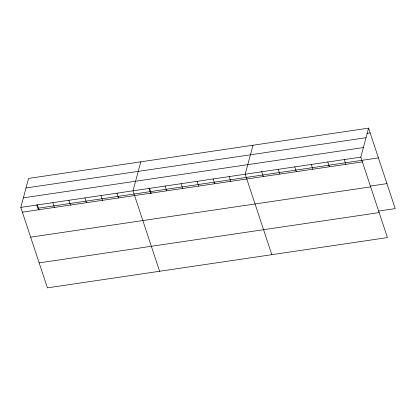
<?xml version="1.0" encoding="UTF-8"?>
<svg xmlns="http://www.w3.org/2000/svg" width="416" height="416" viewBox="0 0 416 416"><rect width="100%" height="100%" fill="white"/><g stroke="black" fill="none" stroke-linecap="round" stroke-linejoin="round"><path stroke-width="0.62" d="M368.592 128.138L360.818 157.123L387.426 237.583L47.408 287.862L20.8 207.397L28.574 178.417L368.592 128.138L395.2 208.603L378.685 211.042M140.78 161.824L133.006 190.809L159.614 271.268M252.985 145.236L245.211 174.216L271.82 254.675M366.995 133.385L370.167 132.917M26.005 187.98L366.023 137.706M23.364 197.834L363.381 147.56M20.8 207.397L360.818 157.123M38.412 208.166L378.43 157.893M22.381 212.17L362.398 161.897M370.422 186.066L386.937 183.628M30.638 237.151L370.656 186.872M39.151 262.881L379.168 212.607M344.302 159.562L345.883 164.336M327.787 162.006L329.368 166.78M311.272 164.45L312.853 169.224M294.757 166.889L296.338 171.662M278.242 169.333L279.822 174.106M261.643 171.418L263.432 176.826M229.18 176.587L230.76 181.36M213.153 178.958L214.734 183.732M197.122 181.324L198.702 186.103M181.095 183.695L182.671 188.469M165.064 186.066L166.644 190.84M149.438 188.006L151.226 193.414M149.037 188.438L150.613 193.211M116.974 193.175L118.555 197.954M100.948 195.546L102.528 200.32M84.916 197.917L86.497 202.691M68.89 200.288L70.465 205.062M52.858 202.66L54.439 207.433M37.232 204.599L39.021 210.007M36.832 205.026L38.407 209.804"/></g></svg>
